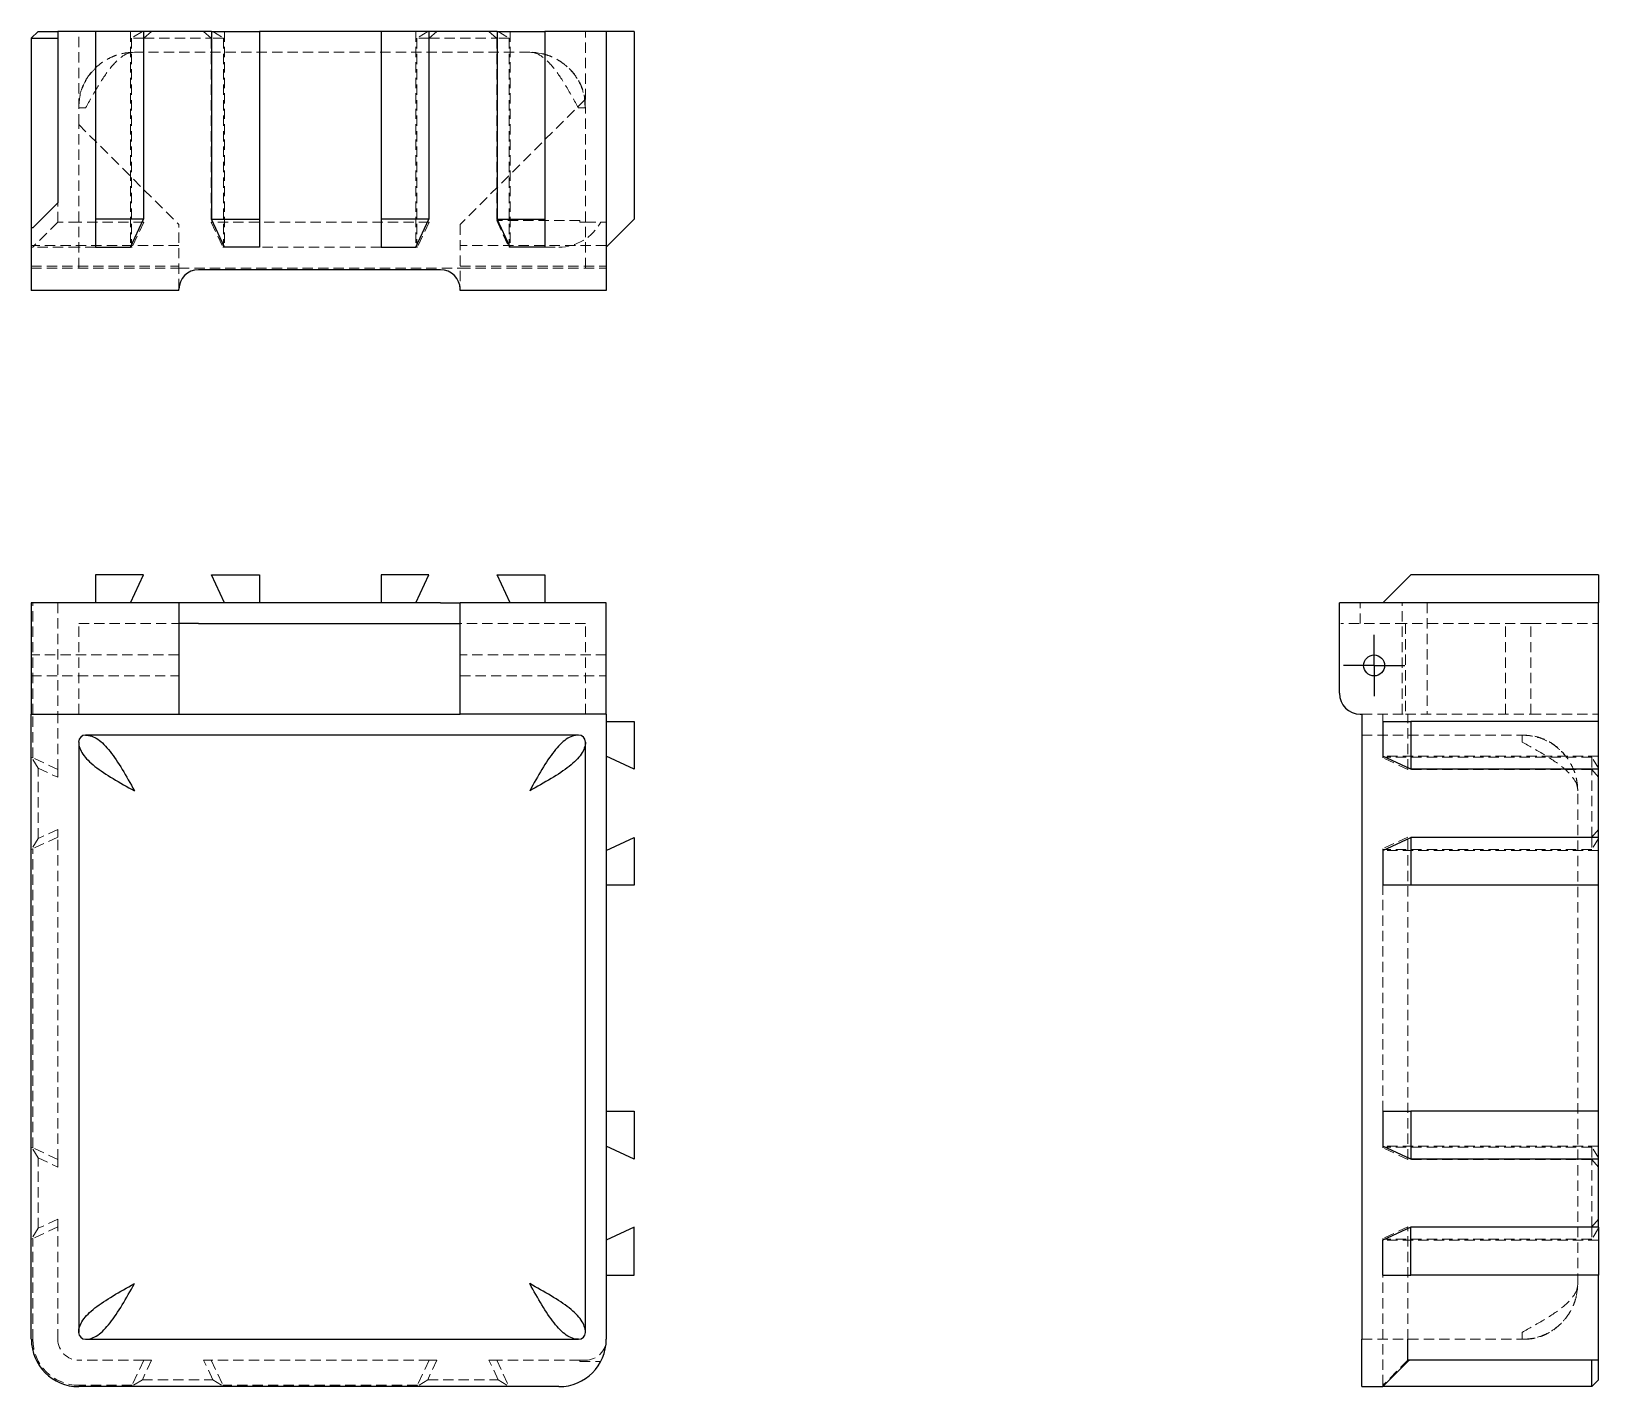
# Model space of a CAD drawing. Header units: millimetres. Extents: x 46 to 239, y 7 to 174.
import ezdxf

# ---------------------------------------------------------------- set-up
doc = ezdxf.new("R2010")
doc.units = ezdxf.units.MM
doc.linetypes.add('HIDDEN', pattern=[1.905, 1.27, -0.635])
doc.layers.add('10', color=7, linetype='Continuous')

# ---------------------------------------------------------------- blocks, each defined once
blk = doc.blocks.new('SW_CENTERMARKSYMBOL_0')
at = {"layer": '10', "color": 0}
for p, q in [((0, 2.5), (0, 3.79)), ((0, 0), (0, 2.5)), ((-2.5, 0), (-3.79, 0)), ((0, 0), (-2.5, 0)), ((0, 0), (0, -2.5)), ((0, 0), (2.5, 0)), ((2.5, 0), (3.79, 0)), ((0, -2.5), (0, -3.79))]:
    blk.add_line(p, q, dxfattribs=at)

msp = doc.modelspace()

# ---------------------------------------------------------------- linework, layer by layer
at = {"color": 7, "linetype": 'Continuous', "lineweight": 25}
for p, q in [((46.72, 173.97), (45.86, 173.12)), ((46.72, 173.97), (49.12, 173.97)), ((49.12, 173.97), (49.12, 152.83)), ((53.78, 173.97), (49.12, 173.97)), ((53.78, 173.97), (53.78, 150.82)), ((59.67, 173.97), (53.78, 173.97)), ((59.67, 173.97), (59.67, 150.82)), ((68.08, 173.97), (59.67, 173.97)), ((68.08, 173.97), (68.08, 150.82)), ((68.08, 173.97), (73.97, 173.97)), ((73.97, 173.97), (73.97, 150.82)), ((88.95, 173.97), (73.97, 173.97)), ((88.95, 173.97), (88.95, 150.82)), ((94.84, 173.97), (88.95, 173.97)), ((94.84, 173.97), (94.84, 150.82)), ((103.24, 173.97), (94.84, 173.97)), ((103.24, 173.97), (103.24, 150.82)), ((103.24, 173.97), (109.13, 173.97)), ((109.13, 173.97), (109.13, 150.82)), ((116.7, 173.97), (109.13, 173.97)), ((116.7, 173.97), (116.7, 142.03)), ((120.14, 173.97), (116.7, 173.97)), ((120.14, 173.97), (120.14, 150.82)), ((45.86, 173.12), (49.12, 173.12)), ((45.86, 173.12), (45.86, 149.75)), ((46.04, 149.75), (49.12, 152.83)), ((59.67, 150.82), (53.78, 150.82)), ((53.78, 150.82), (53.78, 147.39)), ((58.07, 147.39), (59.67, 150.82)), ((68.08, 150.82), (73.97, 150.82)), ((69.68, 147.39), (68.08, 150.82)), ((73.97, 150.82), (73.97, 147.39)), ((94.84, 150.82), (88.95, 150.82)), ((88.95, 150.82), (88.95, 147.39)), ((93.24, 147.39), (94.84, 150.82)), ((103.24, 150.82), (109.13, 150.82)), ((104.84, 147.39), (103.24, 150.82)), ((109.13, 150.82), (109.13, 147.39)), ((116.7, 147.39), (120.14, 150.82)), ((45.86, 149.75), (45.86, 142.03)), ((46.04, 149.75), (45.86, 149.75)), ((53.78, 147.39), (58.07, 147.39)), ((73.97, 147.39), (69.68, 147.39)), ((88.95, 147.39), (93.24, 147.39)), ((109.13, 147.39), (104.84, 147.39)), ((96.29, 144.6), (66.45, 144.6)), ((64.05, 142.03), (45.86, 142.03)), ((64.05, 142.03), (64.05, 142.2)), ((98.69, 142.03), (98.69, 142.2)), ((116.7, 142.03), (98.69, 142.03)), ((59.67, 107), (53.78, 107)), ((53.78, 107), (53.78, 103.57)), ((58.07, 103.57), (59.67, 107)), ((68.08, 107), (73.97, 107)), ((69.68, 103.57), (68.08, 107)), ((73.97, 107), (73.97, 103.57)), ((88.95, 107), (88.95, 103.57)), ((94.84, 107), (88.95, 107)), ((93.24, 103.57), (94.84, 107)), ((104.84, 103.57), (103.24, 107)), ((103.24, 107), (109.13, 107)), ((109.13, 107), (109.13, 103.57)), ((215.82, 107), (212.39, 103.57)), ((238.97, 107), (215.82, 107)), ((238.97, 107), (238.97, 103.57)), ((64.05, 103.57), (45.86, 103.57)), ((45.86, 103.57), (45.86, 92.42)), ((64.05, 103.57), (64.05, 92.42)), ((66.45, 103.57), (64.05, 103.57)), ((96.29, 103.57), (66.45, 103.57)), ((96.29, 103.57), (98.69, 103.57)), ((116.7, 103.57), (98.69, 103.57)), ((98.69, 92.42), (98.69, 103.57)), ((116.7, 92.42), (116.7, 103.57)), ((207.03, 92.42), (207.03, 103.57)), ((238.97, 103.57), (207.03, 103.57)), ((238.97, 88.96), (238.97, 103.57)), ((66.45, 101), (64.05, 101)), ((66.45, 101), (96.29, 101)), ((96.29, 101), (98.69, 101)), ((45.86, 92.42), (45.86, 89.85)), ((64.05, 92.42), (64.05, 89.85)), ((98.69, 89.85), (98.69, 92.42)), ((116.7, 89.85), (116.7, 92.42)), ((45.86, 89.85), (64.05, 89.85)), ((45.86, 12.83), (45.86, 89.85)), ((64.05, 89.85), (98.69, 89.85)), ((116.7, 89.85), (98.69, 89.85)), ((116.7, 89.85), (116.7, 12.83)), ((116.7, 88.96), (120.14, 88.96)), ((120.14, 88.96), (120.14, 83.07)), ((209.6, 89.85), (209.81, 89.85)), ((209.81, 89.85), (209.81, 12.83)), ((212.39, 88.96), (212.39, 84.67)), ((212.39, 88.96), (215.82, 88.96)), ((215.82, 88.96), (215.82, 83.07)), ((238.97, 88.96), (215.82, 88.96)), ((238.97, 83.07), (238.97, 88.96)), ((113.27, 87.27), (52.55, 87.27)), ((51.7, 86.42), (51.7, 13.69)), ((114.13, 13.69), (114.13, 86.42)), ((120.14, 83.07), (116.7, 84.67)), ((215.82, 83.07), (212.39, 84.67)), ((238.97, 83.07), (215.82, 83.07)), ((238.97, 74.67), (238.97, 83.07)), ((116.7, 73.07), (120.14, 74.67)), ((120.14, 74.67), (120.14, 68.78)), ((212.39, 73.07), (215.82, 74.67)), ((215.82, 74.67), (215.82, 68.78)), ((238.97, 74.67), (215.82, 74.67)), ((238.97, 68.78), (238.97, 74.67)), ((212.39, 73.07), (212.39, 68.78)), ((120.14, 68.78), (116.7, 68.78)), ((215.82, 68.78), (212.39, 68.78)), ((238.97, 68.78), (215.82, 68.78)), ((238.97, 40.93), (238.97, 68.78)), ((116.7, 40.93), (120.14, 40.93)), ((120.14, 40.93), (120.14, 35.04)), ((212.39, 40.93), (212.39, 36.64)), ((212.39, 40.93), (215.82, 40.93)), ((215.82, 40.93), (215.82, 35.04)), ((238.97, 40.93), (215.82, 40.93)), ((238.97, 35.04), (238.97, 40.93)), ((120.14, 35.04), (116.7, 36.64)), ((215.82, 35.04), (212.39, 36.64)), ((238.97, 35.04), (215.82, 35.04)), ((238.97, 26.64), (238.97, 35.04)), ((120.14, 26.64), (116.7, 25.04)), ((120.14, 20.75), (120.14, 26.64)), ((215.82, 26.64), (212.39, 25.04)), ((215.82, 20.75), (215.82, 26.64)), ((238.97, 26.64), (215.82, 26.64)), ((238.97, 26.64), (238.97, 20.75)), ((212.39, 20.75), (212.39, 25.04)), ((116.7, 20.75), (120.14, 20.75)), ((212.39, 20.75), (215.82, 20.75)), ((238.97, 20.75), (215.82, 20.75)), ((238.97, 12.83), (238.97, 20.75)), ((52.55, 12.83), (113.27, 12.83)), ((209.81, 7), (209.81, 12.83)), ((215.47, 10.09), (215.47, 12.83)), ((238.97, 10.26), (238.97, 12.83)), ((215.47, 10.09), (212.39, 7)), ((238.97, 10.26), (215.47, 10.26)), ((215.65, 10.26), (215.47, 10.09)), ((238.12, 7), (238.12, 10.26)), ((238.97, 7.86), (238.97, 10.26)), ((238.97, 7.86), (238.12, 7)), ((110.87, 7), (51.7, 7)), ((209.81, 7), (212.39, 7)), ((238.12, 7), (212.39, 7))]:
    msp.add_line(p, q, dxfattribs=at)
at = {"color": 7, "linetype": 'HIDDEN', "lineweight": 18}
for p, q in [((51.7, 162.51), (51.7, 173.97)), ((58.07, 173.97), (58.07, 147.39)), ((59.54, 173.97), (58.2, 173.12)), ((60.66, 173.97), (59.72, 173.12)), ((67.09, 173.97), (68.03, 173.12)), ((68.21, 173.97), (69.55, 173.12)), ((69.68, 173.97), (69.68, 147.39)), ((93.24, 173.97), (93.24, 147.39)), ((94.7, 173.97), (93.36, 173.12)), ((95.82, 173.97), (94.88, 173.12)), ((102.25, 173.97), (103.2, 173.12)), ((103.37, 173.97), (104.72, 173.12)), ((104.84, 173.97), (104.84, 147.39)), ((114.13, 165.61), (114.13, 173.97)), ((59.72, 173.12), (58.2, 173.12)), ((58.2, 173.12), (58.2, 147.39)), ((59.72, 173.12), (59.72, 150.47)), ((59.72, 173.12), (68.03, 173.12)), ((69.55, 173.12), (68.03, 173.12)), ((68.03, 173.12), (68.03, 150.47)), ((69.55, 173.12), (69.55, 147.39)), ((93.36, 173.12), (93.36, 147.39)), ((94.88, 173.12), (93.36, 173.12)), ((94.88, 173.12), (94.88, 150.47)), ((94.88, 173.12), (103.2, 173.12)), ((103.2, 173.12), (103.2, 150.65)), ((104.72, 173.12), (103.2, 173.12)), ((104.72, 173.12), (104.72, 147.39)), ((57.08, 171.23), (58.56, 171.4)), ((58.56, 171.4), (57.65, 171.32)), ((107.27, 171.4), (58.56, 171.4)), ((108.75, 171.23), (107.27, 171.4)), ((108.08, 171.33), (107.27, 171.4)), ((51.73, 165.13), (51.71, 164.54)), ((114.13, 165.61), (98.69, 150.17)), ((114.12, 164.54), (114.01, 165.94)), ((114.13, 144.81), (114.13, 164.54)), ((51.7, 162.51), (64.03, 150.17)), ((51.7, 144.81), (51.7, 162.51)), ((49.12, 150.47), (49.12, 152.83)), ((103.2, 150.65), (104.72, 147.39)), ((113.45, 150.65), (103.2, 150.65)), ((113.45, 150.47), (113.45, 150.65)), ((49.12, 150.47), (46.04, 147.39)), ((51.7, 150.47), (49.12, 150.47)), ((59.72, 150.47), (51.7, 150.47)), ((59.72, 150.47), (58.28, 147.39)), ((64.03, 150.17), (64.05, 150.17)), ((64.05, 142.2), (64.05, 150.17)), ((68.03, 150.47), (69.47, 147.39)), ((94.88, 150.47), (68.03, 150.47)), ((94.88, 150.47), (93.44, 147.39)), ((98.69, 150.17), (98.69, 142.2)), ((114.13, 150.47), (113.45, 150.47)), ((114.13, 150.47), (116.7, 150.47)), ((64.05, 147.6), (45.86, 147.6)), ((46.04, 147.39), (45.86, 147.39)), ((51.7, 147.39), (46.04, 147.39)), ((53.78, 147.39), (51.7, 147.39)), ((58.28, 147.39), (58.07, 147.39)), ((69.68, 147.39), (69.47, 147.39)), ((88.95, 147.39), (73.97, 147.39)), ((93.44, 147.39), (93.24, 147.39)), ((116.7, 147.6), (98.69, 147.6)), ((104.72, 147.39), (104.84, 147.39)), ((109.13, 147.39), (110.87, 147.39)), ((45.86, 145.03), (64.05, 145.03)), ((98.69, 145.03), (116.7, 145.03)), ((45.86, 144.81), (64.05, 144.81)), ((64.05, 144.81), (98.69, 144.81)), ((98.69, 144.81), (116.7, 144.81)), ((46.04, 89.85), (46.04, 103.57)), ((49.12, 103.57), (49.12, 89.85)), ((209.6, 101), (209.6, 103.57)), ((214.75, 89.85), (214.75, 103.57)), ((217.83, 103.57), (217.83, 89.85)), ((51.7, 101), (64.03, 101)), ((51.7, 89.85), (51.7, 101)), ((64.03, 89.85), (64.03, 101)), ((64.03, 101), (64.05, 101)), ((114.13, 101), (98.69, 101)), ((114.13, 89.85), (114.13, 101)), ((215.17, 101), (207.2, 101)), ((230.61, 101), (215.17, 101)), ((215.17, 101), (215.17, 89.85)), ((227.51, 89.85), (227.51, 101)), ((230.61, 101), (238.97, 101)), ((230.61, 89.85), (230.61, 101)), ((64.05, 97.14), (45.86, 97.14)), ((116.7, 97.14), (98.69, 97.14)), ((45.86, 94.56), (64.05, 94.56)), ((98.69, 94.56), (116.7, 94.56)), ((46.04, 84.47), (46.04, 89.85)), ((49.12, 83.03), (49.12, 89.85)), ((209.81, 89.85), (215.17, 89.85)), ((212.39, 88.96), (212.39, 89.85)), ((215.17, 89.85), (230.61, 89.85)), ((215.47, 83.03), (215.47, 89.85)), ((230.61, 89.85), (238.97, 89.85)), ((209.81, 87.27), (229.54, 87.27)), ((230.13, 87.24), (229.54, 87.26)), ((45.86, 84.55), (46.04, 84.47)), ((46.72, 83.2), (45.86, 84.55)), ((49.12, 83.03), (46.04, 84.47)), ((46.72, 83.2), (49.12, 82.08)), ((46.72, 74.54), (46.72, 83.2)), ((238.97, 84.67), (212.39, 84.67)), ((212.39, 84.47), (212.39, 84.67)), ((238.12, 84.55), (212.39, 84.55)), ((215.47, 83.03), (212.39, 84.47)), ((238.97, 83.2), (238.12, 84.55)), ((238.12, 84.55), (238.12, 83.03)), ((49.12, 82.08), (49.12, 83.03)), ((238.12, 83.03), (215.47, 83.03)), ((236.23, 81.89), (236.4, 80.41)), ((236.4, 80.41), (236.32, 81.32)), ((238.97, 82.08), (238.12, 83.03)), ((238.12, 74.71), (238.12, 83.03)), ((236.4, 19.69), (236.4, 80.41)), ((49.12, 75.66), (46.72, 74.54)), ((49.12, 75.66), (49.12, 74.71)), ((238.97, 75.66), (238.12, 74.71)), ((46.72, 74.54), (45.86, 73.19)), ((49.12, 74.71), (46.04, 73.27)), ((49.12, 35), (49.12, 74.71)), ((215.47, 74.71), (212.39, 73.27)), ((238.12, 74.71), (215.47, 74.71)), ((215.47, 35), (215.47, 74.71)), ((238.12, 74.71), (238.12, 73.19)), ((238.97, 74.54), (238.12, 73.19)), ((46.04, 73.27), (45.86, 73.19)), ((46.04, 36.44), (46.04, 73.27)), ((212.39, 73.07), (212.39, 73.27)), ((238.12, 73.19), (212.39, 73.19)), ((238.97, 73.07), (212.39, 73.07)), ((212.39, 40.93), (212.39, 68.78)), ((45.86, 36.52), (46.04, 36.44)), ((46.72, 35.18), (45.86, 36.52)), ((49.12, 35), (46.04, 36.44)), ((46.72, 26.51), (46.72, 35.18)), ((46.72, 35.18), (49.12, 34.06)), ((49.12, 34.06), (49.12, 35)), ((238.97, 36.64), (212.39, 36.64)), ((212.39, 36.44), (212.39, 36.64)), ((238.12, 36.52), (212.39, 36.52)), ((215.47, 35), (212.39, 36.44)), ((238.12, 35), (215.47, 35)), ((238.12, 36.52), (238.12, 35)), ((238.97, 35.18), (238.12, 36.52)), ((238.97, 34.06), (238.12, 35)), ((238.12, 26.68), (238.12, 35)), ((49.12, 27.63), (46.72, 26.51)), ((49.12, 27.63), (49.12, 26.68)), ((238.97, 27.63), (238.12, 26.68)), ((46.72, 26.51), (45.86, 25.16)), ((46.04, 25.24), (45.86, 25.16)), ((49.12, 26.68), (46.04, 25.24)), ((46.04, 12.83), (46.04, 25.24)), ((49.12, 12.83), (49.12, 26.68)), ((215.47, 26.68), (212.39, 25.24)), ((212.39, 25.04), (212.39, 25.24)), ((238.12, 25.16), (212.39, 25.16)), ((238.12, 26.68), (215.47, 26.68)), ((215.47, 12.83), (215.47, 26.68)), ((238.12, 26.68), (238.12, 25.16)), ((238.97, 26.51), (238.12, 25.16)), ((238.97, 25.04), (212.39, 25.04)), ((212.39, 12.83), (212.39, 20.75)), ((236.23, 18.21), (236.4, 19.69)), ((236.33, 18.89), (236.4, 19.69)), ((209.81, 12.83), (229.54, 12.83)), ((212.39, 7.17), (212.39, 12.83)), ((229.54, 12.85), (230.94, 12.96)), ((59.72, 10.26), (51.7, 10.26)), ((59.72, 10.26), (58.28, 7.17)), ((60.66, 10.26), (59.54, 7.86)), ((60.66, 10.26), (59.72, 10.26)), ((67.09, 10.26), (68.03, 10.26)), ((68.21, 7.86), (67.09, 10.26)), ((68.03, 10.26), (69.47, 7.17)), ((94.88, 10.26), (68.03, 10.26)), ((94.88, 10.26), (93.44, 7.17)), ((95.82, 10.26), (94.7, 7.86)), ((95.82, 10.26), (94.88, 10.26)), ((102.25, 10.26), (103.2, 10.26)), ((103.37, 7.86), (102.25, 10.26)), ((103.2, 10.26), (104.72, 7)), ((113.45, 10.26), (103.2, 10.26)), ((114.13, 10.26), (113.45, 10.26)), ((113.45, 10.09), (113.45, 10.26)), ((113.45, 10.09), (116.02, 10.09)), ((215.47, 10.26), (212.39, 7.17)), ((59.54, 7.86), (58.2, 7)), ((59.54, 7.86), (68.21, 7.86)), ((68.21, 7.86), (69.55, 7)), ((94.7, 7.86), (93.36, 7)), ((94.7, 7.86), (103.37, 7.86)), ((103.37, 7.86), (104.72, 7)), ((58.28, 7.17), (51.7, 7.17)), ((58.28, 7.17), (58.2, 7)), ((93.44, 7.17), (69.47, 7.17)), ((69.55, 7), (69.47, 7.17)), ((93.44, 7.17), (93.36, 7)), ((212.39, 7.17), (212.39, 7))]:
    msp.add_line(p, q, dxfattribs=at)
at = {"color": 7, "linetype": 'Continuous', "lineweight": 25}
msp.add_circle((211.31, 95.85), 1.29, dxfattribs=at)
at = {"color": 7, "linetype": 'HIDDEN', "lineweight": 18}
for centre, radius, start, end in [((110.87, 153.22), 5.83, 270, 331.9275), ((51.7, 12.83), 5.66, 180, 270), ((51.7, 12.83), 2.57, 180, 270), ((114.13, 12.83), 2.57, 270, 0)]:
    msp.add_arc(centre, radius, start, end, dxfattribs=at)
at = {"color": 7, "linetype": 'Continuous', "lineweight": 25}
for centre, radius, start, end in [((66.45, 142.2), 2.4, 90, 180), ((96.29, 142.2), 2.4, 0, 90), ((209.6, 92.42), 2.57, 180, 270), ((52.55, 86.42), 0.858, 90, 180), ((113.27, 86.42), 0.858, 0, 90), ((52.55, 13.69), 0.858, 180, 270), ((113.27, 13.69), 0.858, 270, 0), ((51.7, 12.83), 5.83, 180, 270), ((110.87, 12.83), 5.83, 270, 0)]:
    msp.add_arc(centre, radius, start, end, dxfattribs=at)
at = {"color": 7, "linetype": 'HIDDEN', "lineweight": 18}
for points, knots in [([(58.22, 171.39), (57.89, 171.36), (57.27, 171.3), (56.48, 171.09), (55.69, 170.79), (54.82, 170.33), (54.01, 169.72), (53.31, 169.02), (52.77, 168.32), (52.24, 167.4), (51.8, 166.22), (51.74, 165.32), (51.7, 164.88)], [0, 0, 0, 0, 0.101253, 0.189724, 0.264938, 0.371525, 0.48963, 0.574449, 0.663619, 0.753343, 0.879857, 1, 1, 1, 1]), ([(52.55, 164.54), (53.05, 165.44), (53.55, 166.34), (54.56, 167.99), (55.06, 168.76), (56.06, 170.03), (56.56, 170.53), (57.56, 171.22), (58.06, 171.4), (58.56, 171.4)], [0, 0, 0, 0, 0.25, 0.25, 0.5, 0.5, 0.75, 0.75, 1, 1, 1, 1]), ([(113.27, 164.54), (112.77, 165.44), (112.27, 166.34), (111.27, 167.99), (110.77, 168.76), (109.77, 170.03), (109.27, 170.53), (108.27, 171.22), (107.77, 171.4), (107.27, 171.4)], [0, 0, 0, 0, 0.25, 0.25, 0.5, 0.5, 0.75, 0.75, 1, 1, 1, 1]), ([(114.12, 164.88), (114.11, 165.14), (114.08, 165.65), (113.93, 166.38), (113.72, 167.02), (113.4, 167.73), (112.95, 168.49), (112.37, 169.18), (111.82, 169.7), (111.29, 170.11), (110.73, 170.47), (110.1, 170.8), (109.4, 171.07), (108.57, 171.3), (107.94, 171.36), (107.61, 171.39)], [0, 0, 0, 0, 0.073295, 0.139638, 0.200113, 0.254937, 0.357373, 0.45642, 0.520207, 0.582586, 0.659003, 0.729293, 0.809775, 0.899854, 1, 1, 1, 1]), ([(51.73, 164.88), (51.76, 165.27), (51.82, 166.16), (52.31, 167.48), (53.06, 168.77), (53.78, 169.44), (54.12, 169.76)], [0, 0, 0, 0, 0.207592, 0.476797, 0.746001, 1, 1, 1, 1]), ([(114.13, 164.54), (114.1, 165.04), (114.04, 166.05), (113.52, 167.48), (112.75, 168.79), (112.02, 169.47), (111.65, 169.82)], [0, 0, 0, 0, 0.250569, 0.501141, 0.751712, 1, 1, 1, 1]), ([(52.55, 164.54), (52.33, 164.54), (52.11, 164.54), (51.79, 164.54), (51.7, 164.54), (51.7, 164.54)], [0, 0, 0, 0, 0.5, 0.5, 1, 1, 1, 1]), ([(114.13, 164.54), (114.13, 164.54), (114.04, 164.54), (113.72, 164.54), (113.5, 164.54), (113.27, 164.54)], [0, 0, 0, 0, 0.5, 0.5, 1, 1, 1, 1]), ([(229.54, 87.27), (230.04, 87.24), (231.05, 87.18), (232.48, 86.66), (233.77, 85.91), (234.44, 85.19), (234.76, 84.85)], [0, 0, 0, 0, 0.25358, 0.507161, 0.760741, 1, 1, 1, 1]), ([(229.54, 86.42), (229.54, 86.64), (229.54, 86.86), (229.54, 87.18), (229.54, 87.27), (229.54, 87.27)], [0, 0, 0, 0, 0.5, 0.5, 1, 1, 1, 1]), ([(236.39, 80.75), (236.36, 81.08), (236.3, 81.7), (236.09, 82.49), (235.79, 83.28), (235.33, 84.15), (234.72, 84.96), (234.02, 85.66), (233.32, 86.2), (232.4, 86.73), (231.22, 87.17), (230.32, 87.23), (229.88, 87.27)], [0, 0, 0, 0, 0.101253, 0.189724, 0.264938, 0.371525, 0.48963, 0.574449, 0.663619, 0.753343, 0.879857, 1, 1, 1, 1]), ([(229.54, 86.42), (230.44, 85.92), (231.34, 85.42), (232.99, 84.42), (233.76, 83.92), (235.03, 82.91), (235.53, 82.41), (236.22, 81.41), (236.4, 80.91), (236.4, 80.41)], [0, 0, 0, 0, 0.25, 0.25, 0.5, 0.5, 0.75, 0.75, 1, 1, 1, 1]), ([(229.54, 13.69), (230.44, 14.19), (231.34, 14.69), (232.99, 15.69), (233.76, 16.19), (235.03, 17.19), (235.53, 17.69), (236.22, 18.69), (236.4, 19.19), (236.4, 19.69)], [0, 0, 0, 0, 0.25, 0.25, 0.5, 0.5, 0.75, 0.75, 1, 1, 1, 1]), ([(229.88, 12.84), (230.14, 12.85), (230.65, 12.88), (231.38, 13.03), (232.02, 13.25), (232.73, 13.56), (233.49, 14.02), (234.18, 14.6), (234.7, 15.14), (235.11, 15.68), (235.47, 16.23), (235.8, 16.86), (236.07, 17.56), (236.3, 18.39), (236.36, 19.02), (236.39, 19.36)], [0, 0, 0, 0, 0.073295, 0.139638, 0.200113, 0.254937, 0.357373, 0.45642, 0.520207, 0.582586, 0.659003, 0.729293, 0.809775, 0.899854, 1, 1, 1, 1]), ([(229.54, 12.83), (230.04, 12.86), (231.05, 12.93), (232.48, 13.44), (233.79, 14.21), (234.47, 14.95), (234.82, 15.31)], [0, 0, 0, 0, 0.250569, 0.501141, 0.751712, 1, 1, 1, 1]), ([(229.54, 12.83), (229.54, 12.83), (229.54, 12.92), (229.54, 13.24), (229.54, 13.47), (229.54, 13.69)], [0, 0, 0, 0, 0.5, 0.5, 1, 1, 1, 1])]:
    msp.add_open_spline(points, degree=3, knots=knots, dxfattribs=at)
at = {"color": 7, "linetype": 'Continuous', "lineweight": 25}
for points in [[(52.55, 87.27), (53.05, 87.27), (53.55, 87.1), (54.56, 86.41), (55.06, 85.9), (56.06, 84.63), (56.56, 83.87), (57.56, 82.21), (58.06, 81.31), (58.56, 80.41)], [(113.27, 87.27), (112.77, 87.27), (112.27, 87.1), (111.27, 86.41), (110.77, 85.9), (109.77, 84.63), (109.27, 83.87), (108.27, 82.21), (107.77, 81.31), (107.27, 80.41)], [(51.7, 86.42), (51.7, 85.92), (51.87, 85.42), (52.56, 84.42), (53.07, 83.92), (54.34, 82.91), (55.1, 82.41), (56.76, 81.41), (57.66, 80.91), (58.56, 80.41)], [(114.13, 86.42), (114.13, 85.92), (113.95, 85.42), (113.27, 84.42), (112.76, 83.92), (111.49, 82.91), (110.73, 82.41), (109.07, 81.41), (108.17, 80.91), (107.27, 80.41)], [(51.7, 13.69), (51.7, 14.19), (51.87, 14.69), (52.56, 15.69), (53.07, 16.19), (54.34, 17.19), (55.1, 17.69), (56.76, 18.69), (57.66, 19.19), (58.56, 19.69)], [(52.55, 12.83), (53.05, 12.83), (53.55, 13.01), (54.56, 13.7), (55.06, 14.21), (56.06, 15.48), (56.56, 16.24), (57.56, 17.9), (58.06, 18.79), (58.56, 19.69)], [(113.27, 12.83), (112.77, 12.83), (112.27, 13.01), (111.27, 13.7), (110.77, 14.21), (109.77, 15.48), (109.27, 16.24), (108.27, 17.9), (107.77, 18.79), (107.27, 19.69)], [(114.13, 13.69), (114.13, 14.19), (113.95, 14.69), (113.27, 15.69), (112.76, 16.19), (111.49, 17.19), (110.73, 17.69), (109.07, 18.69), (108.17, 19.19), (107.27, 19.69)]]:
    msp.add_open_spline(points, degree=3, knots=[0, 0, 0, 0, 0.25, 0.25, 0.5, 0.5, 0.75, 0.75, 1, 1, 1, 1], dxfattribs=at)

# ---------------------------------------------------------------- block references
at = {"layer": '10'}
msp.add_blockref('SW_CENTERMARKSYMBOL_0', (211.31, 95.85), dxfattribs=at)

doc.saveas('drawing.dxf')
